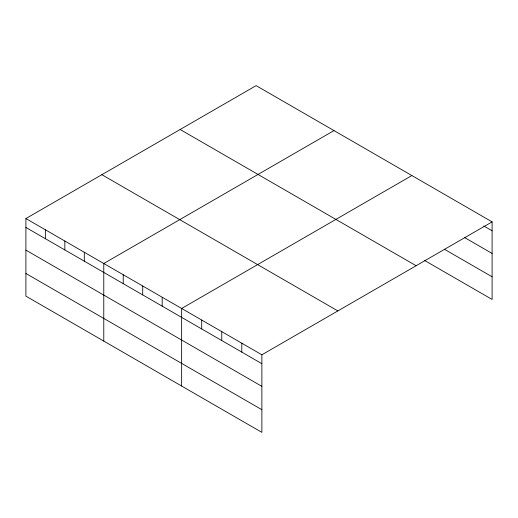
<?xml version="1.0" encoding="UTF-8"?>
<svg xmlns="http://www.w3.org/2000/svg" width="518" height="518" viewBox="0 0 518 518"><rect width="100%" height="100%" fill="white"/><g stroke="black" fill="none" stroke-linecap="round" stroke-linejoin="round"><path stroke-width="0.78" d="M25.9 218.551L261.875 354.791L261.875 432.368L25.9 296.128L25.9 218.551L256.125 85.632L492.1 221.872L492.1 299.449L424.32 260.314M333.993 130.588L103.775 263.507L103.775 341.09M411.868 175.55L181.643 308.469L181.643 386.046M261.875 354.791L492.1 221.872M483.799 225.99L492.1 230.782M464.432 237.471L492.1 253.444M444.373 249.236L492.1 276.793M180.147 129.494L416.129 265.734M101.871 174.689L337.853 310.923M25.9 227.46L261.875 363.701M25.9 250.123L261.875 386.363M25.9 273.472L261.875 409.706M241.815 343.207L241.815 352.123M221.762 331.63L221.762 340.54M201.703 320.046L201.703 328.962M162.179 297.228L162.179 306.138M142.709 285.988L142.709 294.904M123.239 274.747L123.239 283.663M84.304 252.266L84.304 261.182M64.834 241.032L64.834 249.941M45.37 229.791L45.37 238.701"/></g></svg>
